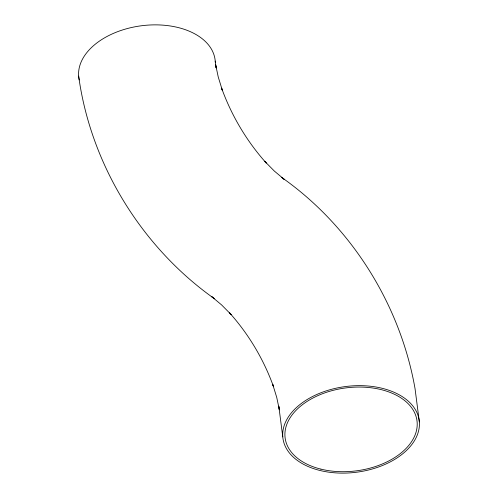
<?xml version="1.0" encoding="UTF-8"?>
<svg xmlns="http://www.w3.org/2000/svg" width="498" height="498" viewBox="0 0 498 498"><rect width="100%" height="100%" fill="white"/><g stroke="black" fill="none" stroke-linecap="round" stroke-linejoin="round"><path stroke-width="0.75" d="M419.341 421.893A68.712 43.195 -7.4 0 0 313.927 395.829A68.712 43.195 -7.4 0 0 319.915 470.461A68.712 43.195 -7.4 0 0 419.341 421.893L415.052 388.695C400.299 304.782 351.476 226.453 281.625 177.381L284.582 179.654L274.373 171.094L264.65 161.252L266.243 163.014C246.747 141.239 231.533 115.642 221.61 88.158L222.338 90.306L218.23 76.947L215.559 64.286L216.12 67.965L215.229 61.105M282.771 436.895L278.793 406.15L279.353 409.823L276.726 397.385L272.692 384.269L273.421 386.411C263.66 359.388 248.701 334.22 229.528 312.812L231.128 314.574L221.573 304.901L211.519 296.472L214.476 298.744C141.687 247.313 90.754 164.458 78.653 76.113M79.244 79.941A68.712 43.195 -7.4 0 1 141.444 25.759A68.712 43.195 -7.4 0 1 215.298 62.393M320.917 469.135A66.495 41.801 -7.4 0 0 417.137 422.13A66.495 41.801 -7.4 0 0 315.122 396.912A66.495 41.801 -7.4 0 0 320.917 469.135"/></g></svg>
